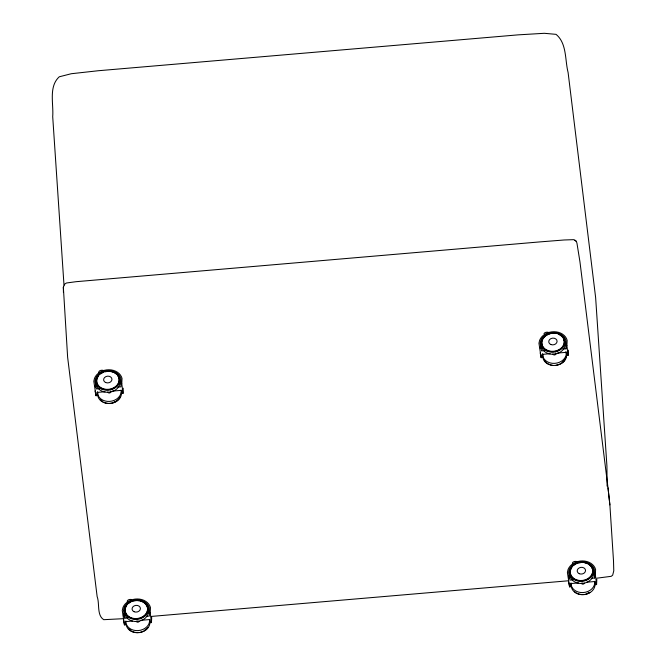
<?xml version="1.0" encoding="UTF-8"?>
<svg xmlns="http://www.w3.org/2000/svg" width="666" height="666" viewBox="0 0 666 666"><rect width="100%" height="100%" fill="white"/><g stroke="black" fill="none" stroke-linecap="round" stroke-linejoin="round"><path stroke-width="1" d="M607.092 486.13L606.926 466.083L595.629 297.552L568.098 72.502C564.868 59.99 566.999 43.357 556.043 34.349L544.338 33.3L518.048 34.865L98.168 70.746L71.295 73.726L59.257 76.798C48.452 86.68 53.713 103.779 52.706 116.642L63.994 285.106M63.445 292.549L63.345 287.163L64.652 284.166L66.433 283L76.066 281.693L539.094 241.966L564.144 239.985L573.651 239.66L574.858 240.21L576.39 241.408L576.964 243.273L579.953 261.838L608.008 487.837L609.889 504.911L613.503 560.855L613.777 570.837L612.67 575.166L611.23 576.315L596.711 578.205M95.454 384.199L95.646 387.154M95.063 390.959L96.012 395.696L97.253 395.596L96.861 392.44L105.037 391.741M117.882 387.096L120.946 386.838L120.854 378.638A13.104 10.548 -7.1 0 0 108.833 370.729A13.104 10.548 -7.1 0 0 95.663 378.521L95.013 381.26L96.42 388.936L99.492 388.669M112.188 391.125L121.387 390.343L121.778 393.498L123.002 393.39L121.778 383.574L122.028 378.396A14.302 11.522 -7.1 0 0 108.899 369.755A14.302 11.522 -7.1 0 0 94.522 378.263L93.814 381.252L96.012 395.696M121.778 393.498L122.136 391.966M123.002 393.39L123.243 388.211M123.859 613.611L125.974 613.22M123.51 620.163L124.467 624.899L125.699 624.791L125.308 621.636L132.459 621.028M146.337 616.3L149.4 616.042L149.301 607.842A13.104 10.548 -7.1 0 0 137.279 599.933A13.104 10.548 -7.1 0 0 124.109 607.717L123.468 610.464L124.875 618.131L127.939 617.873M140.634 620.329L149.833 619.547L150.225 622.702L151.448 622.593L150.233 612.778L150.474 607.6A14.302 11.522 -7.1 0 0 137.354 598.959A14.302 11.522 -7.1 0 0 122.969 607.467L122.269 610.456L124.467 624.899M151.448 622.593L151.698 617.415M540.584 346.162L540.692 348.201M540.184 352.922L541.142 357.659L542.382 357.55L541.982 354.395L550.158 353.704M563.011 349.059L566.075 348.801L565.983 340.601A13.104 10.548 -7.1 0 0 553.954 332.692A13.104 10.548 -7.1 0 0 540.784 340.476L540.143 343.223L541.55 350.89L544.613 350.632M566.075 348.801L566.433 347.269M557.317 353.088L566.508 352.306L566.899 355.461L568.123 355.353L566.908 345.537L567.157 340.359A14.302 11.522 -7.1 0 0 554.029 331.718A14.302 11.522 -7.1 0 0 539.651 340.226L538.944 343.215L541.142 357.659M568.123 355.353L568.373 350.174M569.03 575.357L569.23 578.321M568.639 582.126L569.597 586.863L570.829 586.754L570.437 583.599L578.612 582.9M591.458 578.263L594.53 578.005L594.43 569.805A13.104 10.548 -7.1 0 0 582.409 561.888A13.104 10.548 -7.1 0 0 569.239 569.68L568.589 572.419L570.004 580.094L573.068 579.836M594.53 578.005L594.888 576.473M586.788 582.201L594.963 581.51L595.354 584.656L596.578 584.557L595.354 574.741L595.604 569.563A14.302 11.522 -7.1 0 0 582.475 560.922A14.302 11.522 -7.1 0 0 568.098 569.422L567.399 572.419L569.597 586.863M595.354 584.656L595.712 583.133M596.578 584.557L596.828 579.37M119.197 382.167L121.262 381.993M94.797 385.88L96.029 385.78M120.554 383.683L121.778 383.574M539.926 347.843L541.158 347.744M565.684 345.646L566.908 345.537M592.773 573.334L594.838 573.151M123.243 615.084L124.484 614.984M149.009 612.887L150.233 612.778M568.373 577.047L569.613 576.939M594.139 574.85L595.354 574.741M151.324 616.425L568.389 580.785M123.709 618.664L103.738 619.688C96.595 615.209 99.808 603.496 97.144 596.603L67.632 357.267L63.345 287.163M574.858 240.21L576.39 241.408M541.608 355.777L542.382 357.55M124.101 616.358L124.875 618.131M609.889 504.911L608.008 487.837M563.336 338.336A11.314 9.116 -7.1 0 1 552.913 351.69A11.314 9.116 -7.1 0 1 542.882 339.019M543.339 338.303A11.314 9.116 -7.1 0 1 545.163 336.347M545.895 335.781A11.314 9.116 -7.1 0 1 550.258 333.808M558.807 334.432A11.314 9.116 -7.1 0 1 562.887 337.645M555.852 353.33A1.49 1.199 -7.1 0 1 554.711 354.928A1.49 1.199 -7.1 0 1 552.955 353.887M563.677 339.485A11.921 9.599 -7.1 0 1 555.236 354.062A11.921 9.599 -7.1 0 1 541.633 343.365M555.635 353.196A1.49 1.199 -7.1 0 1 555.119 353.679M565.75 351.831A11.921 9.599 -7.1 0 1 556.077 365.359A11.921 9.599 -7.1 0 1 542.94 354.97M565.917 357.059A11.314 9.116 -7.1 0 1 556.052 365.234M552.147 365.218A11.314 9.116 -7.1 0 1 550.274 364.793M549.392 364.485A11.314 9.116 -7.1 0 1 544.655 360.747M566.25 352.131A11.921 9.599 -7.1 0 1 554.786 363.361A11.921 9.599 -7.1 0 1 542.574 353.704M565.068 359.032A11.314 9.116 -7.1 0 1 562.204 362.371M545.645 361.713A11.314 9.116 -7.1 0 1 544.214 359.69M543.997 333.749A2.972 1.757 -3.7 0 1 546.303 332.259A2.972 1.757 -3.7 0 1 549.358 332.867M137.487 600.64A11.314 9.116 -7.1 0 1 147.328 611.521A11.314 9.116 -7.1 0 1 132.084 618.423A11.314 9.116 -7.1 0 1 126.665 605.544M129.221 603.021A11.314 9.116 -7.1 0 1 130.844 602.056M133.583 601.048A11.314 9.116 -7.1 0 1 136.505 600.64M139.219 621.187A1.49 1.199 -7.1 0 1 136.28 621.128M147.461 607.45A11.921 9.599 -7.1 0 1 139.069 621.203A11.921 9.599 -7.1 0 1 124.75 612.287M138.095 621.07A1.49 1.199 -7.1 0 1 136.963 621.045M149.833 621.478A11.921 9.599 -7.1 0 1 139.402 632.6A11.921 9.599 -7.1 0 1 126.215 624.725M148.002 627.364A11.314 9.116 -7.1 0 1 146.92 628.737M146.279 629.37A11.314 9.116 -7.1 0 1 140.343 632.309M139.377 632.475A11.314 9.116 -7.1 0 1 129.013 629.303M149.567 619.372A11.921 9.599 -7.1 0 1 138.103 630.602A11.921 9.599 -7.1 0 1 125.899 620.945M146.237 629.02A11.314 9.116 -7.1 0 1 144.763 630.144M130.278 630.086A11.314 9.116 -7.1 0 1 128.971 628.954M127.431 601.898A2.972 1.757 -3.7 0 1 128.646 599.775M129.254 599.575A2.972 1.757 -3.7 0 1 131.61 599.583M117.765 375.682A11.314 9.116 -7.1 0 1 107.792 389.727A11.314 9.116 -7.1 0 1 98.218 376.34M100.766 373.817A11.314 9.116 -7.1 0 1 102.398 372.852M105.128 371.844A11.314 9.116 -7.1 0 1 107.076 371.503M110.972 371.653A11.314 9.116 -7.1 0 1 113.678 372.469M114.502 372.868A11.314 9.116 -7.1 0 1 116.001 373.851M110.731 391.367A1.49 1.199 -7.1 0 1 109.582 392.965A1.49 1.199 -7.1 0 1 107.834 391.924M119.697 379.803A11.921 9.599 -7.1 0 1 109.599 392.182A11.921 9.599 -7.1 0 1 96.295 383.083M110.506 391.233A1.49 1.199 -7.1 0 1 110.29 391.5M121.379 392.274A11.921 9.599 -7.1 0 1 109.399 403.529A11.921 9.599 -7.1 0 1 97.819 393.015M119.98 397.427A11.314 9.116 -7.1 0 1 119.047 398.867M117.832 400.166A11.314 9.116 -7.1 0 1 103.413 402.156M102.614 401.723A11.314 9.116 -7.1 0 1 101.182 400.691M121.12 390.176A11.921 9.599 -7.1 0 1 109.657 401.407A11.921 9.599 -7.1 0 1 97.452 391.75M119.938 397.078A11.314 9.116 -7.1 0 1 119.006 398.518M117.782 399.816A11.314 9.116 -7.1 0 1 116.317 400.94M115.501 401.423A11.314 9.116 -7.1 0 1 113.736 402.214M102.572 401.373A11.314 9.116 -7.1 0 1 100.524 399.75M98.976 372.694A2.972 1.757 -3.7 0 1 100.449 370.479A2.972 1.757 -3.7 0 1 104.229 370.904M591.341 566.841A11.314 9.116 -7.1 0 1 581.368 580.894A11.314 9.116 -7.1 0 1 571.794 567.499M574.342 564.984A11.314 9.116 -7.1 0 1 575.973 564.019M578.704 563.011A11.314 9.116 -7.1 0 1 580.652 562.67M584.548 562.812A11.314 9.116 -7.1 0 1 587.262 563.636M588.078 564.035A11.314 9.116 -7.1 0 1 590.825 566.192M584.348 583.15A1.49 1.199 -7.1 0 1 581.41 583.091M593.281 570.97A11.921 9.599 -7.1 0 1 583.175 583.341A11.921 9.599 -7.1 0 1 569.88 574.25M582.842 583.108A1.49 1.199 -7.1 0 1 582.45 583.1M594.538 581.809A11.921 9.599 -7.1 0 1 584.015 594.63A11.921 9.599 -7.1 0 1 571.395 584.174M594.696 581.335A11.921 9.599 -7.1 0 1 583.233 592.565A11.921 9.599 -7.1 0 1 571.028 582.908M589.077 592.59A11.314 9.116 -7.1 0 1 587.32 593.381M589.934 592.457A11.314 9.116 -7.1 0 1 585.472 594.272M584.507 594.438A11.314 9.116 -7.1 0 1 576.989 593.314M576.198 592.882A11.314 9.116 -7.1 0 1 574.758 591.849M572.519 563.802A2.98 1.765 -3.7 0 1 573.767 561.738M574.375 561.538A2.98 1.765 -3.7 0 1 577.372 561.779M546.986 351.082A11.921 9.599 -7.1 0 0 564.935 342.141A11.921 9.599 -7.1 0 0 547.227 334.407A11.921 9.599 -7.1 0 0 546.986 351.082M547.244 350.299A11.314 9.116 -7.1 0 0 564.293 341.816A11.314 9.116 -7.1 0 0 547.477 334.465A11.314 9.116 -7.1 0 0 547.244 350.299M550.79 344.489A4.179 3.363 -7.1 0 0 557.084 341.35A4.179 3.363 -7.1 0 0 550.874 338.636A4.179 3.363 -7.1 0 0 550.79 344.489M130.311 618.323A11.921 9.599 -7.1 0 0 148.26 609.382A11.921 9.599 -7.1 0 0 130.553 601.639A11.921 9.599 -7.1 0 0 130.311 618.323M130.569 617.54A11.314 9.116 -7.1 0 0 147.611 609.057A11.314 9.116 -7.1 0 0 130.802 601.706A11.314 9.116 -7.1 0 0 130.569 617.54M134.116 611.729A4.179 3.363 -7.1 0 0 140.409 608.591A4.179 3.363 -7.1 0 0 134.199 605.877A4.179 3.363 -7.1 0 0 134.116 611.729M101.856 389.119A11.921 9.599 -7.1 0 0 119.805 380.186A11.921 9.599 -7.1 0 0 102.098 372.444A11.921 9.599 -7.1 0 0 101.856 389.119M102.123 388.336A11.314 9.116 -7.1 0 0 119.164 379.853A11.314 9.116 -7.1 0 0 102.348 372.502A11.314 9.116 -7.1 0 0 102.123 388.336M105.661 382.525A4.179 3.363 -7.1 0 0 111.963 379.387A4.179 3.363 -7.1 0 0 105.752 376.673A4.179 3.363 -7.1 0 0 105.661 382.525M575.432 580.286A11.921 9.599 -7.1 0 0 593.389 571.345A11.921 9.599 -7.1 0 0 575.682 563.602A11.921 9.599 -7.1 0 0 575.432 580.286M575.699 579.503A11.314 9.116 -7.1 0 0 592.74 571.012A11.314 9.116 -7.1 0 0 575.932 563.669A11.314 9.116 -7.1 0 0 575.699 579.503M579.245 573.692A4.179 3.363 -7.1 0 0 585.539 570.554A4.179 3.363 -7.1 0 0 579.328 567.84A4.179 3.363 -7.1 0 0 579.245 573.692"/></g></svg>
